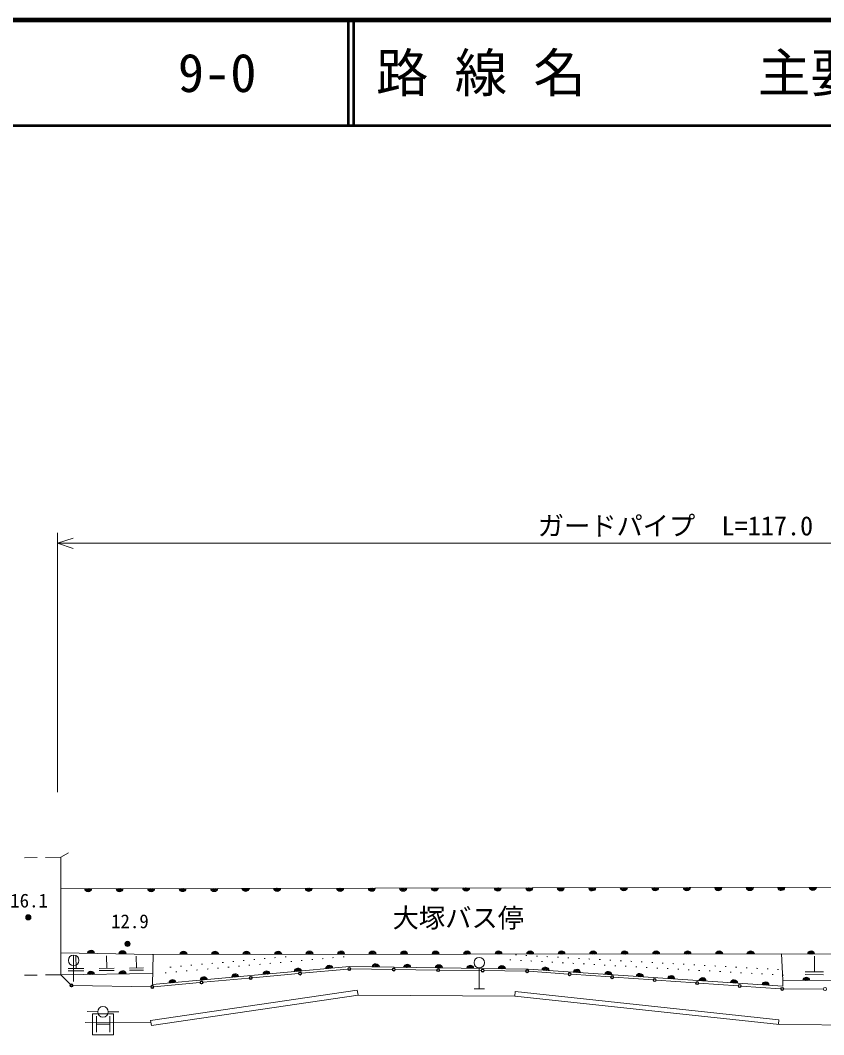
# Model space of a CAD drawing. Units: millimetres, scale not verified. Extents: x 40000 to 680000, y 20000 to 380000.
# Drawn here: x 146518 to 223012, y 283436 to 380000 of the extents above; entities that cross this region are included whole.
import ezdxf
from ezdxf.enums import TextEntityAlignment as Align

# ---------------------------------------------------------------- set-up
doc = ezdxf.new("R2010")
doc.units = ezdxf.units.MM
doc.header["$LTSCALE"] = 1000
for name, color, linetype, lineweight in [('M-BGD', 7, 'Continuous', 13), ('M-STR-HTXT', 7, 'Continuous', 13), ('M-STR-STRC', 7, 'Continuous', 13), ('M-TTL', 2, 'Continuous', 140), ('M-TTL-LINE', 7, 'Continuous', 50)]:
    doc.layers.add(name, color=color, linetype=linetype, lineweight=lineweight)
doc.layers.add('M-TTL-TXT', color=7, linetype='Continuous')
doc.styles.add('ＭＳ ゴシック', font='')
doc.styles.get('ＭＳ ゴシック').set_extended_font_data('MS Gothic')

msp = doc.modelspace()

# ---------------------------------------------------------------- linework, layer by layer
at = {"layer": 'M-BGD'}
for p, q in [((148914, 300314), (150364, 300341)), ((146914, 300277), (148114, 300299)), ((150369, 297335), (269583, 297546)), ((151831, 289740), (151817, 291009)), ((154742, 289761), (154728, 290960)), ((157572, 289782), (157560, 290913)), ((169834, 290684), (169734, 290675)), ((170830, 290774), (170730, 290765)), ((171825, 290864), (171726, 290855)), ((175356, 290680), (175257, 290671)), ((176352, 290770), (176253, 290761)), ((177348, 290860), (177249, 290851)), ((193760, 291031), (193661, 291036)), ((194759, 290975), (194659, 290981)), ((195757, 290919), (195657, 290925)), ((196756, 290864), (196656, 290869)), ((197754, 290808), (197654, 290813)), ((198753, 290752), (198653, 290758)), ((199751, 290696), (199651, 290702)), ((218994, 291123), (219115, 288615)), ((222121, 289413), (222133, 290913)), ((152577, 289749), (151085, 289732)), ((155447, 289769), (154036, 289753)), ((158238, 289789), (156907, 289774)), ((160870, 289877), (160770, 289868)), ((161866, 289966), (161766, 289957)), ((162862, 290056), (162762, 290047)), ((163858, 290146), (163758, 290137)), ((164401, 289693), (164301, 289684)), ((164854, 290236), (164754, 290227)), ((165397, 289783), (165297, 289774)), ((165850, 290325), (165750, 290316)), ((166393, 289872), (166293, 289863)), ((166846, 290415), (166746, 290406)), ((167389, 289962), (167289, 289953)), ((167842, 290505), (167742, 290496)), ((168385, 290052), (168285, 290043)), ((168838, 290595), (168738, 290586)), ((169380, 290142), (169281, 290133)), ((170376, 290231), (170277, 290222)), ((171372, 290321), (171273, 290312)), ((172368, 290411), (172269, 290402)), ((173364, 290501), (173265, 290492)), ((174360, 290590), (174261, 290581)), ((181923, 289646), (177990, 289695)), ((190219, 289798), (190219, 287798)), ((193233, 290559), (193133, 290565)), ((194232, 290504), (194132, 290509)), ((195230, 290448), (195130, 290453)), ((196229, 290392), (196129, 290398)), ((197227, 290336), (197127, 290342)), ((198226, 290281), (198126, 290286)), ((199224, 290225), (199124, 290231)), ((200222, 290169), (200123, 290175)), ((200750, 290641), (200650, 290646)), ((201221, 290114), (201121, 290119)), ((201748, 290585), (201648, 290591)), ((202219, 290058), (202119, 290064)), ((202746, 290529), (202647, 290535)), ((203218, 290002), (203118, 290008)), ((203745, 290474), (203645, 290479)), ((204216, 289947), (204116, 289952)), ((204743, 290418), (204643, 290424)), ((205215, 289891), (205115, 289896)), ((205742, 290362), (205642, 290368)), ((206213, 289835), (206113, 289841)), ((206740, 290307), (206640, 290312)), ((207212, 289779), (207112, 289785)), ((207739, 290251), (207639, 290256)), ((208210, 289724), (208110, 289729)), ((208737, 290195), (208637, 290201)), ((209736, 290139), (209636, 290145)), ((210734, 290084), (210634, 290089)), ((211732, 290028), (211633, 290034)), ((212731, 289972), (212631, 289978)), ((213729, 289917), (213629, 289922)), ((214728, 289861), (214628, 289867)), ((215726, 289805), (215626, 289811)), ((216725, 289750), (216625, 289755)), ((217723, 289694), (217623, 289699)), ((146921, 289109), (148121, 289120)), ((148921, 289127), (150384, 289141)), ((159115, 289263), (150384, 289141)), ((152580, 289525), (151087, 289508)), ((155449, 289558), (154039, 289542)), ((158240, 289590), (156909, 289575)), ((160417, 289334), (160317, 289325)), ((161413, 289423), (161313, 289414)), ((162409, 289513), (162309, 289504)), ((163405, 289603), (163305, 289594)), ((168312, 288829), (163922, 288429)), ((173001, 289256), (168611, 288856)), ((177690, 289683), (173300, 289283)), ((186157, 289593), (182223, 289642)), ((190391, 289540), (186457, 289589)), ((194624, 289486), (190691, 289536)), ((198672, 289213), (194924, 289474)), ((202720, 288931), (198971, 289192)), ((206768, 288648), (203019, 288910)), ((209208, 289668), (209109, 289674)), ((210207, 289612), (210107, 289618)), ((211205, 289557), (211106, 289562)), ((212204, 289501), (212104, 289507)), ((213202, 289445), (213102, 289451)), ((214201, 289390), (214101, 289395)), ((215199, 289334), (215099, 289339)), ((216198, 289278), (216098, 289284)), ((217196, 289222), (217096, 289228)), ((218194, 289167), (218095, 289172)), ((218722, 289638), (218622, 289644)), ((219193, 289111), (219093, 289117)), ((223002, 289141), (221236, 289155)), ((223004, 289406), (221238, 289419)), ((158934, 287991), (151546, 288126)), ((163623, 288402), (159233, 288002)), ((189719, 287798), (190719, 287798)), ((210815, 288366), (207067, 288627)), ((214863, 288084), (211115, 288345)), ((218911, 287802), (215162, 288063)), ((222991, 287785), (219210, 287791)), ((158926, 284789), (178584, 287669)), ((159015, 284325), (178674, 287205)), ((178584, 287669), (178674, 287205)), ((178674, 287205), (193588, 287104)), ((193633, 287537), (193588, 287104)), ((193588, 287104), (218807, 284420)), ((193633, 287537), (218733, 284865)), ((153891, 285622), (152891, 285637)), ((154890, 285615), (155890, 285618)), ((218733, 284865), (218723, 284429)), ((152702, 284586), (158969, 284564)), ((158926, 284789), (159015, 284325))]:
    msp.add_line(p, q, dxfattribs=at)
for points in [[(151119, 300752), (150364, 300341), (150384, 289141), (151396, 288129)], [(269615, 290968), (218994, 291123), (159121, 291087), (150380, 291233)], [(268598, 288358), (219115, 288615), (219114, 288057), (194879, 289676), (177847, 289928), (159092, 288203), (159155, 291087)], [(218807, 284420), (242880, 284224), (266536, 284260)]]:
    msp.add_lwpolyline(points, dxfattribs=at)
for centre, radius in [((147281, 294606), 250), ((147281, 294606), 204), ((147281, 294606), 159), ((147281, 294606), 114), ((147281, 294606), 68.2), ((147281, 294606), 22.7), ((156729, 292081), 250), ((156729, 292081), 204), ((156729, 292081), 159), ((156729, 292081), 114), ((156729, 292081), 68.2), ((156729, 292081), 22.7), ((190219, 290298), 500), ((177840, 289697), 150), ((177840, 289697), 120), ((177840, 289697), 100), ((182073, 289644), 150), ((182073, 289644), 120), ((182073, 289644), 100), ((186307, 289591), 150), ((186307, 289591), 120), ((168462, 288843), 150), ((168462, 288843), 120), ((168462, 288843), 100), ((173151, 289270), 150), ((173151, 289270), 120), ((173151, 289270), 100), ((186307, 289591), 100), ((190541, 289538), 150), ((190541, 289538), 120), ((190541, 289538), 100), ((194774, 289485), 150), ((194774, 289485), 120), ((194774, 289485), 100), ((198822, 289202), 150), ((198822, 289202), 120), ((198822, 289202), 100), ((202870, 288920), 150), ((202870, 288920), 120), ((202870, 288920), 100), ((206917, 288638), 150), ((206917, 288638), 120), ((206917, 288638), 100), ((151396, 288129), 150), ((151396, 288129), 120), ((151396, 288129), 100), ((159084, 287988), 150), ((159084, 287988), 120), ((159084, 287988), 100), ((163773, 288415), 150), ((163773, 288415), 120), ((163773, 288415), 100), ((210965, 288356), 150), ((210965, 288356), 120), ((210965, 288356), 100), ((215013, 288073), 150), ((215013, 288073), 120), ((215013, 288073), 100), ((219060, 287791), 150), ((219060, 287791), 120), ((219060, 287791), 100), ((223141, 287785), 150), ((154390, 285614), 500)]:
    msp.add_circle(centre, radius, dxfattribs=at)
for centre, radius, start, end in [((197976, 297473), 354, 188.89851, 351.30369), ((197976, 297473), 283, 191.12255, 349.07965), ((197976, 297473), 212, 194.86887, 345.33332), ((197976, 297473), 142, 202.5806, 337.62159), ((197976, 297473), 100, 212.89826, 327.30393), ((200976, 297479), 354, 188.89851, 351.30369), ((200976, 297479), 283, 191.12255, 349.07965), ((200976, 297479), 212, 194.86887, 345.33332), ((200976, 297479), 142, 202.5806, 337.62159), ((200976, 297479), 100, 212.89826, 327.30393), ((203976, 297484), 354, 188.89851, 351.30369), ((203976, 297484), 283, 191.12255, 349.07965), ((203976, 297484), 212, 194.86887, 345.33332), ((203976, 297484), 142, 202.5806, 337.62159), ((203976, 297484), 100, 212.89826, 327.30393), ((206976, 297489), 354, 188.89851, 351.30369), ((206976, 297489), 283, 191.12255, 349.07965), ((206976, 297489), 212, 194.86887, 345.33332), ((206976, 297489), 142, 202.5806, 337.62159), ((206976, 297489), 100, 212.89826, 327.30393), ((209976, 297495), 354, 188.89851, 351.30369), ((209976, 297495), 283, 191.12255, 349.07965), ((209976, 297495), 212, 194.86887, 345.33332), ((209976, 297495), 142, 202.5806, 337.62159), ((209976, 297495), 100, 212.89826, 327.30393), ((212976, 297500), 354, 188.89851, 351.30369), ((212976, 297500), 283, 191.12255, 349.07965), ((212976, 297500), 212, 194.86887, 345.33332), ((212976, 297500), 142, 202.5806, 337.62159), ((212976, 297500), 100, 212.89826, 327.30393), ((215976, 297505), 354, 188.89851, 351.30369), ((215976, 297505), 283, 191.12255, 349.07965), ((215976, 297505), 212, 194.86887, 345.33332), ((215976, 297505), 142, 202.5806, 337.62159), ((215976, 297505), 100, 212.89826, 327.30393), ((218976, 297511), 354, 188.89851, 351.30369), ((218976, 297511), 283, 191.12255, 349.07965), ((218976, 297511), 212, 194.86887, 345.33332), ((218976, 297511), 142, 202.5806, 337.62159), ((218976, 297511), 100, 212.89826, 327.30393), ((221976, 297516), 354, 188.89851, 351.30369), ((221976, 297516), 283, 191.12255, 349.07965), ((221976, 297516), 212, 194.86887, 345.33332), ((221976, 297516), 142, 202.5806, 337.62159), ((221976, 297516), 100, 212.89826, 327.30393), ((152976, 297394), 354, 188.89851, 351.30369), ((152976, 297394), 283, 191.12255, 349.07965), ((152976, 297394), 212, 194.86887, 345.33332), ((152976, 297394), 142, 202.5806, 337.62159), ((152976, 297394), 100, 212.89826, 327.30393), ((155976, 297399), 354, 188.89851, 351.30369), ((155976, 297399), 283, 191.12255, 349.07965), ((155976, 297399), 212, 194.86887, 345.33332), ((155976, 297399), 142, 202.5806, 337.62159), ((155976, 297399), 100, 212.89826, 327.30393), ((158976, 297405), 354, 188.89851, 351.30369), ((158976, 297405), 283, 191.12255, 349.07965), ((158976, 297405), 212, 194.86887, 345.33332), ((158976, 297405), 142, 202.5806, 337.62159), ((158976, 297405), 100, 212.89826, 327.30393), ((161976, 297410), 354, 188.89851, 351.30369), ((161976, 297410), 283, 191.12255, 349.07965), ((161976, 297410), 212, 194.86887, 345.33332), ((161976, 297410), 142, 202.5806, 337.62159), ((161976, 297410), 100, 212.89826, 327.30393), ((164976, 297415), 354, 188.89851, 351.30369), ((164976, 297415), 283, 191.12255, 349.07965), ((164976, 297415), 212, 194.86887, 345.33332), ((164976, 297415), 142, 202.5806, 337.62159), ((164976, 297415), 100, 212.89826, 327.30393), ((167976, 297421), 354, 188.89851, 351.30369), ((167976, 297421), 283, 191.12255, 349.07965), ((167976, 297421), 212, 194.86887, 345.33332), ((167976, 297421), 142, 202.5806, 337.62159), ((167976, 297421), 100, 212.89826, 327.30393), ((170976, 297426), 354, 188.89851, 351.30369), ((170976, 297426), 283, 191.12255, 349.07965), ((170976, 297426), 212, 194.86887, 345.33332), ((170976, 297426), 142, 202.5806, 337.62159), ((170976, 297426), 100, 212.89826, 327.30393), ((173976, 297431), 354, 188.89851, 351.30369), ((173976, 297431), 283, 191.12255, 349.07965), ((173976, 297431), 212, 194.86887, 345.33332), ((173976, 297431), 142, 202.5806, 337.62159), ((173976, 297431), 100, 212.89826, 327.30393), ((176976, 297436), 354, 188.89851, 351.30369), ((176976, 297436), 283, 191.12255, 349.07965), ((176976, 297436), 212, 194.86887, 345.33332), ((176976, 297436), 142, 202.5806, 337.62159), ((176976, 297436), 100, 212.89826, 327.30393), ((179976, 297442), 354, 188.89851, 351.30369), ((179976, 297442), 283, 191.12255, 349.07965), ((179976, 297442), 212, 194.86887, 345.33332), ((179976, 297442), 142, 202.5806, 337.62159), ((179976, 297442), 100, 212.89826, 327.30393), ((182976, 297447), 354, 188.89851, 351.30369), ((182976, 297447), 283, 191.12255, 349.07965), ((182976, 297447), 212, 194.86887, 345.33332), ((182976, 297447), 142, 202.5806, 337.62159), ((182976, 297447), 100, 212.89826, 327.30393), ((185976, 297452), 354, 188.89851, 351.30369), ((185976, 297452), 283, 191.12255, 349.07965), ((185976, 297452), 212, 194.86887, 345.33332), ((185976, 297452), 142, 202.5806, 337.62159), ((185976, 297452), 100, 212.89826, 327.30393), ((188976, 297458), 354, 188.89851, 351.30369), ((188976, 297458), 283, 191.12255, 349.07965), ((188976, 297458), 212, 194.86887, 345.33332), ((188976, 297458), 142, 202.5806, 337.62159), ((188976, 297458), 100, 212.89826, 327.30393), ((191976, 297463), 354, 188.89851, 351.30369), ((191976, 297463), 283, 191.12255, 349.07965), ((191976, 297463), 212, 194.86887, 345.33332), ((191976, 297463), 142, 202.5806, 337.62159), ((191976, 297463), 100, 212.89826, 327.30393), ((194976, 297468), 354, 188.89851, 351.30369), ((194976, 297468), 283, 191.12255, 349.07965), ((194976, 297468), 212, 194.86887, 345.33332), ((194976, 297468), 142, 202.5806, 337.62159), ((194976, 297468), 100, 212.89826, 327.30393), ((153250, 291131), 354, 7.83455, 170.23973), ((153250, 291131), 283, 10.05859, 168.01569), ((153250, 291131), 212, 13.80491, 164.26936), ((153250, 291131), 142, 21.51664, 156.55763), ((153250, 291131), 100, 31.8343, 146.23997), ((156249, 291081), 354, 7.83455, 170.23973), ((156249, 291081), 283, 10.05859, 168.01569), ((156249, 291081), 212, 13.80491, 164.26936), ((156249, 291081), 142, 21.51664, 156.55763), ((156249, 291081), 100, 31.8343, 146.23997), ((162058, 291034), 354, 8.83229, 171.23747), ((162058, 291034), 283, 11.05633, 169.01343), ((162058, 291034), 212, 14.80266, 165.26711), ((162058, 291034), 142, 22.51439, 157.55538), ((162058, 291034), 100, 32.83205, 147.23771), ((165058, 291036), 354, 8.83229, 171.23747), ((165058, 291036), 283, 11.05633, 169.01343), ((165058, 291036), 212, 14.80266, 165.26711), ((165058, 291036), 142, 22.51439, 157.55538), ((165058, 291036), 100, 32.83205, 147.23771), ((168058, 291038), 354, 8.83229, 171.23747), ((168058, 291038), 283, 11.05633, 169.01343), ((168058, 291038), 212, 14.80266, 165.26711), ((168058, 291038), 142, 22.51439, 157.55538), ((168058, 291038), 100, 32.83205, 147.23771), ((171058, 291040), 354, 8.83229, 171.23747), ((171058, 291040), 283, 11.05633, 169.01343), ((171058, 291040), 212, 14.80266, 165.26711), ((171058, 291040), 142, 22.51439, 157.55538), ((171058, 291040), 100, 32.83205, 147.23771), ((174058, 291042), 354, 8.83229, 171.23747), ((174058, 291042), 283, 11.05633, 169.01343), ((174058, 291042), 212, 14.80266, 165.26711), ((174058, 291042), 142, 22.51439, 157.55538), ((174058, 291042), 100, 32.83205, 147.23771), ((177058, 291043), 354, 8.83229, 171.23747), ((177058, 291043), 283, 11.05633, 169.01343), ((177058, 291043), 212, 14.80266, 165.26711), ((177058, 291043), 142, 22.51439, 157.55538), ((177058, 291043), 100, 32.83205, 147.23771), ((180058, 291045), 354, 8.83229, 171.23747), ((180058, 291045), 283, 11.05633, 169.01343), ((180058, 291045), 212, 14.80266, 165.26711), ((180058, 291045), 142, 22.51439, 157.55538), ((180058, 291045), 100, 32.83205, 147.23771), ((183058, 291047), 354, 8.83229, 171.23747), ((183058, 291047), 283, 11.05633, 169.01343), ((183058, 291047), 212, 14.80266, 165.26711), ((183058, 291047), 142, 22.51439, 157.55538), ((183058, 291047), 100, 32.83205, 147.23771), ((186058, 291049), 354, 8.83229, 171.23747), ((186058, 291049), 283, 11.05633, 169.01343), ((186058, 291049), 212, 14.80266, 165.26711), ((186058, 291049), 142, 22.51439, 157.55538), ((186058, 291049), 100, 32.83205, 147.23771), ((189058, 291051), 354, 8.83229, 171.23747), ((189058, 291051), 283, 11.05633, 169.01343), ((189058, 291051), 212, 14.80266, 165.26711), ((189058, 291051), 142, 22.51439, 157.55538), ((189058, 291051), 100, 32.83205, 147.23771), ((192058, 291052), 354, 8.83229, 171.23747), ((192058, 291052), 283, 11.05633, 169.01343), ((192058, 291052), 212, 14.80266, 165.26711), ((192058, 291052), 142, 22.51439, 157.55538), ((192058, 291052), 100, 32.83205, 147.23771), ((195058, 291054), 354, 8.83229, 171.23747), ((195058, 291054), 283, 11.05633, 169.01343), ((195058, 291054), 212, 14.80266, 165.26711), ((195058, 291054), 142, 22.51439, 157.55538), ((195058, 291054), 100, 32.83205, 147.23771), ((198058, 291056), 354, 8.83229, 171.23747), ((198058, 291056), 283, 11.05633, 169.01343), ((198058, 291056), 212, 14.80266, 165.26711), ((198058, 291056), 142, 22.51439, 157.55538), ((198058, 291056), 100, 32.83205, 147.23771), ((201058, 291058), 354, 8.83229, 171.23747), ((201058, 291058), 283, 11.05633, 169.01343), ((201058, 291058), 212, 14.80266, 165.26711), ((201058, 291058), 142, 22.51439, 157.55538), ((201058, 291058), 100, 32.83205, 147.23771), ((204058, 291060), 354, 8.83229, 171.23747), ((204058, 291060), 283, 11.05633, 169.01343), ((204058, 291060), 212, 14.80266, 165.26711), ((204058, 291060), 142, 22.51439, 157.55538), ((204058, 291060), 100, 32.83205, 147.23771), ((207058, 291062), 354, 8.83229, 171.23747), ((207058, 291062), 283, 11.05633, 169.01343), ((207058, 291062), 212, 14.80266, 165.26711), ((207058, 291062), 142, 22.51439, 157.55538), ((207058, 291062), 100, 32.83205, 147.23771), ((210058, 291063), 354, 8.83229, 171.23747), ((210058, 291063), 283, 11.05633, 169.01343), ((210058, 291063), 212, 14.80266, 165.26711), ((210058, 291063), 142, 22.51439, 157.55538), ((210058, 291063), 100, 32.83205, 147.23771), ((213058, 291065), 354, 8.83229, 171.23747), ((213058, 291065), 283, 11.05633, 169.01343), ((213058, 291065), 212, 14.80266, 165.26711), ((213058, 291065), 142, 22.51439, 157.55538), ((213058, 291065), 100, 32.83205, 147.23771), ((216058, 291067), 354, 8.83229, 171.23747), ((216058, 291067), 283, 11.05633, 169.01343), ((216058, 291067), 212, 14.80266, 165.26711), ((216058, 291067), 142, 22.51439, 157.55538), ((216058, 291067), 100, 32.83205, 147.23771), ((221805, 291060), 354, 8.62213, 171.02731), ((221805, 291060), 283, 10.84617, 168.80327), ((221805, 291060), 212, 14.59249, 165.05694), ((221805, 291060), 142, 22.30422, 157.34521), ((221805, 291060), 100, 32.62189, 147.02755), ((172956, 289424), 354, 14.05137, 176.45655), ((172956, 289424), 283, 16.27541, 174.23251), ((175943, 289698), 354, 14.05137, 176.45655), ((175943, 289698), 283, 16.27541, 174.23251), ((175943, 289698), 212, 20.02174, 170.48619), ((175943, 289698), 142, 27.73347, 162.77446), ((175943, 289698), 100, 38.05113, 152.4568), ((180363, 289837), 354, 7.95193, 170.35711), ((180363, 289837), 283, 10.17597, 168.13307), ((180363, 289837), 212, 13.9223, 164.38675), ((180363, 289837), 142, 21.63403, 156.67502), ((180363, 289837), 100, 31.95169, 146.35735), ((183363, 289792), 354, 7.95193, 170.35711), ((183363, 289792), 283, 10.17597, 168.13307), ((183363, 289792), 212, 13.9223, 164.38675), ((183363, 289792), 142, 21.63403, 156.67502), ((183363, 289792), 100, 31.95169, 146.35735), ((186362, 289748), 354, 7.95193, 170.35711), ((186362, 289748), 283, 10.17597, 168.13307), ((186362, 289748), 212, 13.9223, 164.38675), ((186362, 289748), 142, 21.63403, 156.67502), ((186362, 289748), 100, 31.95169, 146.35735), ((189362, 289704), 354, 7.95193, 170.35711), ((189362, 289704), 283, 10.17597, 168.13307), ((189362, 289704), 212, 13.9223, 164.38675), ((189362, 289704), 142, 21.63403, 156.67502), ((189362, 289704), 100, 31.95169, 146.35735), ((192362, 289659), 354, 7.95193, 170.35711), ((192362, 289659), 283, 10.17597, 168.13307), ((192362, 289659), 212, 13.9223, 164.38675), ((192362, 289659), 142, 21.63403, 156.67502), ((192362, 289659), 100, 31.95169, 146.35735), ((196516, 289513), 354, 4.9752, 167.38038), ((196516, 289513), 283, 7.19924, 165.15634), ((196516, 289513), 212, 10.94557, 161.41001), ((153250, 289127), 354, 9.59558, 172.00076), ((153250, 289127), 283, 11.81962, 169.77672), ((153250, 289127), 212, 15.56595, 166.0304), ((153250, 289127), 142, 23.27768, 158.31867), ((153250, 289127), 100, 33.59534, 148.001), ((156250, 289169), 354, 9.59558, 172.00076), ((156250, 289169), 283, 11.81962, 169.77672), ((156250, 289169), 212, 15.56595, 166.0304), ((156250, 289169), 142, 23.27768, 158.31867), ((156250, 289169), 100, 33.59534, 148.001), ((163994, 288599), 354, 14.05137, 176.45655), ((163994, 288599), 283, 16.27541, 174.23251), ((163994, 288599), 212, 20.02174, 170.48619), ((163994, 288599), 142, 27.73347, 162.77446), ((166981, 288874), 354, 14.05137, 176.45655), ((166981, 288874), 283, 16.27541, 174.23251), ((166981, 288874), 212, 20.02174, 170.48619), ((166981, 288874), 142, 27.73347, 162.77446), ((166981, 288874), 100, 38.05113, 152.4568), ((169968, 289149), 354, 14.05137, 176.45655), ((169968, 289149), 283, 16.27541, 174.23251), ((169968, 289149), 212, 20.02174, 170.48619), ((169968, 289149), 142, 27.73347, 162.77446), ((169968, 289149), 100, 38.05113, 152.4568), ((172956, 289424), 212, 20.02174, 170.48619), ((172956, 289424), 142, 27.73347, 162.77446), ((172956, 289424), 100, 38.05113, 152.4568), ((196516, 289513), 142, 18.6573, 153.69828), ((196516, 289513), 100, 28.97496, 143.38062), ((199510, 289313), 354, 4.9752, 167.38038), ((199510, 289313), 283, 7.19924, 165.15634), ((199510, 289313), 212, 10.94557, 161.41001), ((199510, 289313), 142, 18.6573, 153.69828), ((199510, 289313), 100, 28.97496, 143.38062), ((202503, 289113), 354, 4.9752, 167.38038), ((202503, 289113), 283, 7.19924, 165.15634), ((202503, 289113), 212, 10.94557, 161.41001), ((202503, 289113), 142, 18.6573, 153.69828), ((202503, 289113), 100, 28.97496, 143.38062), ((205496, 288913), 354, 4.9752, 167.38038), ((205496, 288913), 283, 7.19924, 165.15634), ((205496, 288913), 212, 10.94557, 161.41001), ((205496, 288913), 142, 18.6573, 153.69828), ((205496, 288913), 100, 28.97496, 143.38062), ((208490, 288713), 354, 4.9752, 167.38038), ((208490, 288713), 283, 7.19924, 165.15634), ((208490, 288713), 212, 10.94557, 161.41001), ((208490, 288713), 142, 18.6573, 153.69828), ((208490, 288713), 100, 28.97496, 143.38062), ((211483, 288513), 354, 4.9752, 167.38038), ((211483, 288513), 283, 7.19924, 165.15634), ((221356, 288549), 354, 8.50076, 170.90594), ((221356, 288549), 283, 10.7248, 168.6819), ((221356, 288549), 212, 14.47112, 164.93557), ((161006, 288325), 354, 14.05137, 176.45655), ((161006, 288325), 283, 16.27541, 174.23251), ((161006, 288325), 212, 20.02174, 170.48619), ((161006, 288325), 142, 27.73347, 162.77446), ((161006, 288325), 100, 38.05113, 152.4568), ((163994, 288599), 100, 38.05113, 152.4568), ((211483, 288513), 212, 10.94557, 161.41001), ((211483, 288513), 142, 18.6573, 153.69828), ((211483, 288513), 100, 28.97496, 143.38062), ((214476, 288313), 354, 4.9752, 167.38038), ((214476, 288313), 283, 7.19924, 165.15634), ((214476, 288313), 212, 10.94557, 161.41001), ((214476, 288313), 142, 18.6573, 153.69828), ((214476, 288313), 100, 28.97496, 143.38062), ((217470, 288113), 354, 4.9752, 167.38038), ((217470, 288113), 283, 7.19924, 165.15634), ((217470, 288113), 212, 10.94557, 161.41001), ((217470, 288113), 142, 18.6573, 153.69828), ((217470, 288113), 100, 28.97496, 143.38062), ((221356, 288549), 142, 22.18285, 157.22384), ((221356, 288549), 100, 32.50051, 146.90618)]:
    msp.add_arc(centre, radius, start, end, dxfattribs=at)
at = {"layer": 'M-STR-HTXT'}
for p, q in [((150064, 306525), (150064, 331212)), ((150064, 330212), (151564, 330712)), ((150064, 330212), (267725, 330212)), ((150064, 330212), (151564, 329712))]:
    msp.add_line(p, q, dxfattribs=at)
at = {"layer": 'M-STR-STRC'}
for p, q in [((151599, 291016), (151599, 288516)), ((153403, 283436), (153403, 285436)), ((153403, 285436), (155403, 285436)), ((153778, 285186), (153778, 283686)), ((155028, 285186), (155028, 283686)), ((155403, 285436), (155403, 283436)), ((153778, 284436), (155028, 284436)), ((155403, 283436), (153403, 283436))]:
    msp.add_line(p, q, dxfattribs=at)
msp.add_circle((151599, 290516), 500, dxfattribs=at)
at = {"layer": 'M-TTL'}
msp.add_line((680000, 380000), (40000, 380000), dxfattribs=at)
at = {"layer": 'M-TTL-LINE'}
for p, q in [((177750, 380000), (177750, 370000)), ((178250, 380000), (178250, 370000)), ((40000, 370000), (680000, 370000))]:
    msp.add_line(p, q, dxfattribs=at)

# ---------------------------------------------------------------- texts
at = {"layer": 'M-BGD', "style": 'ＭＳ ゴシック'}
for s, height, p in [('16.1', 1320, (147356, 296205)), ('大塚バス停', 1833, (188225, 294557)), ('12.9', 1320, (156954, 294231))]:
    msp.add_text(s, height=height, dxfattribs=at).set_placement(p, align=Align.MIDDLE_CENTER)
at = {"layer": 'M-STR-HTXT', "style": 'ＭＳ ゴシック'}
msp.add_text('ガードパイプ  L=117.0', height=1833, dxfattribs=at).set_placement((208895, 330412), align=Align.BOTTOM_CENTER)
at = {"layer": 'M-TTL-TXT', "style": 'ＭＳ ゴシック'}
for s, p in [('9-0', (161521, 375000)), ('路 線 名', (180380, 375000)), ('主要地方道\u3000山口小郡秋穂線', (216734, 375000))]:
    msp.add_text(s, height=3666, dxfattribs=at).set_placement(p, align=Align.MIDDLE_LEFT)

doc.saveas('drawing.dxf')
